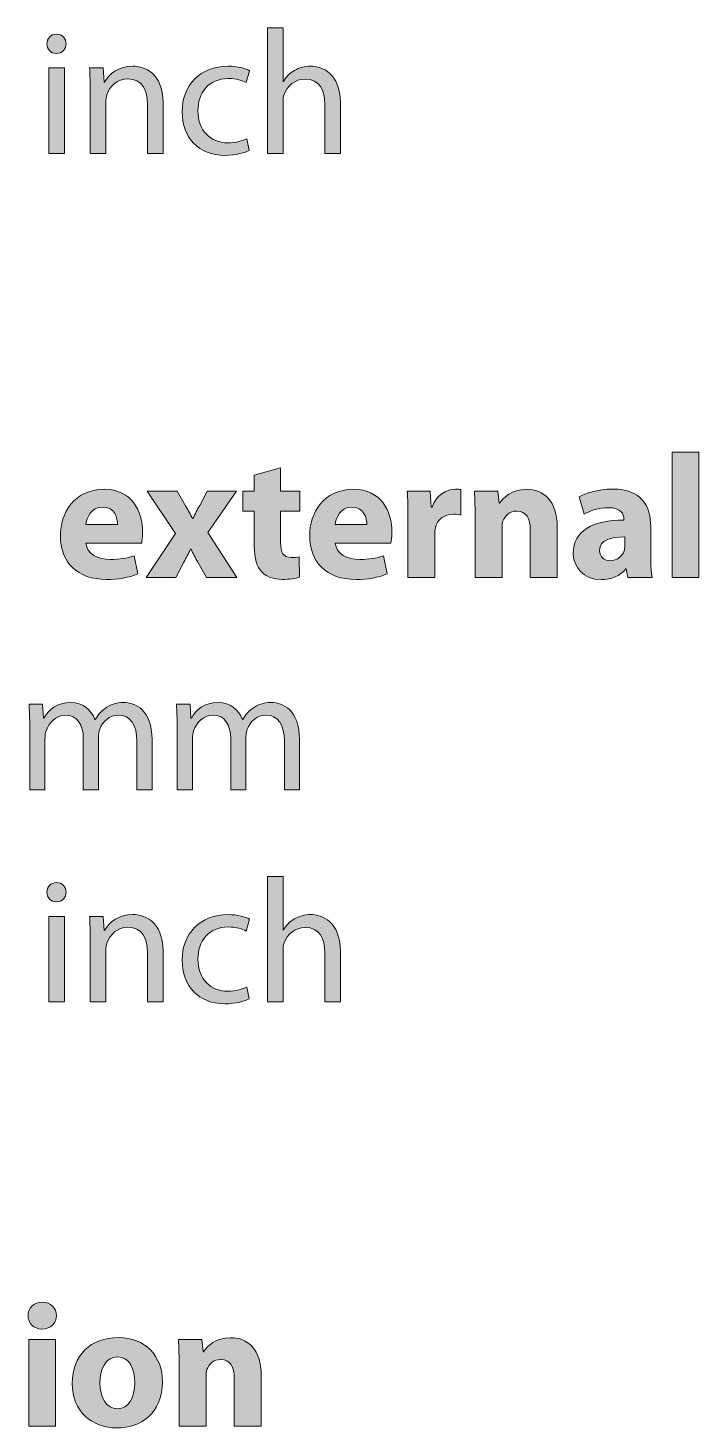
# Model space of a CAD drawing. Header units: inches. Extents: x 110 to 587, y -364 to 80.
# Drawn here: x 549.6 to 576.2, y -127.2 to -71.8 of the extents above; entities that cross this region are included whole.
import ezdxf

# ---------------------------------------------------------------- set-up
doc = ezdxf.new("R2010")
doc.units = ezdxf.units.IN
doc.header["$MEASUREMENT"] = 0
doc.layers.add('description', color=7, linetype='Continuous')

# ---------------------------------------------------------------- blocks, each defined once
blk = doc.blocks.new('block 25')
at = {"layer": 'description'}
h = blk.add_hatch(color=252, dxfattribs=at)
h.dxf.hatch_style = 2
edge = h.paths.add_edge_path()
edge.add_spline(control_points=[(551.124, -72.403), (551.124, -72.613), (550.977, -72.781), (550.732, -72.781), (550.508, -72.781), (550.361, -72.613), (550.361, -72.403), (550.361, -72.193), (550.515, -72.018), (550.746, -72.018), (550.97, -72.018), (551.124, -72.186), (551.124, -72.403)], knot_values=[0, 0, 0, 0, 1, 1, 1, 2, 2, 2, 3, 3, 3, 4, 4, 4, 4], degree=3, periodic=1)
h.paths.add_polyline_path([(550.438, -76.742), (550.438, -73.355), (551.054, -73.355), (551.054, -76.742)])
h = blk.add_hatch(color=252, dxfattribs=at)
h.dxf.hatch_style = 2
edge = h.paths.add_edge_path()
edge.add_spline(control_points=[(559.097, -71.773), (559.097, -71.773), (559.713, -71.773), (559.713, -71.773), (559.713, -71.773), (559.713, -73.894), (559.713, -73.894), (559.713, -73.894), (559.727, -73.894), (559.727, -73.894), (559.825, -73.719), (559.979, -73.558), (560.168, -73.453), (560.35, -73.348), (560.567, -73.285), (560.798, -73.285), (561.253, -73.285), (561.98, -73.565), (561.98, -74.727), (561.98, -74.727), (561.98, -76.742), (561.98, -76.742), (561.98, -76.742), (561.365, -76.742), (561.365, -76.742), (561.365, -76.742), (561.365, -74.797), (561.365, -74.797), (561.365, -74.251), (561.162, -73.796), (560.581, -73.796), (560.182, -73.796), (559.874, -74.076), (559.755, -74.405), (559.72, -74.496), (559.713, -74.587), (559.713, -74.699), (559.713, -74.699), (559.713, -76.742), (559.713, -76.742), (559.713, -76.742), (559.097, -76.742), (559.097, -76.742), (559.097, -76.742), (559.097, -71.773), (559.097, -71.773)], knot_values=[0, 0, 0, 0, 1, 1, 1, 2, 2, 2, 3, 3, 3, 4, 4, 4, 5, 5, 5, 6, 6, 6, 7, 7, 7, 8, 8, 8, 9, 9, 9, 10, 10, 10, 11, 11, 11, 12, 12, 12, 13, 13, 13, 14, 14, 14, 15, 15, 15, 15], degree=3, periodic=1)
h = blk.add_hatch(color=252, dxfattribs=at)
h.dxf.hatch_style = 2
edge = h.paths.add_edge_path()
edge.add_spline(control_points=[(552.076, -74.272), (552.076, -73.915), (552.069, -73.635), (552.048, -73.355), (552.048, -73.355), (552.594, -73.355), (552.594, -73.355), (552.594, -73.355), (552.629, -73.915), (552.629, -73.915), (552.629, -73.915), (552.643, -73.915), (552.643, -73.915), (552.811, -73.6), (553.203, -73.285), (553.763, -73.285), (554.231, -73.285), (554.959, -73.565), (554.959, -74.727), (554.959, -74.727), (554.959, -76.742), (554.959, -76.742), (554.959, -76.742), (554.344, -76.742), (554.344, -76.742), (554.344, -76.742), (554.344, -74.79), (554.344, -74.79), (554.344, -74.244), (554.141, -73.789), (553.56, -73.789), (553.161, -73.789), (552.846, -74.076), (552.734, -74.419), (552.706, -74.496), (552.692, -74.601), (552.692, -74.706), (552.692, -74.706), (552.692, -76.742), (552.692, -76.742), (552.692, -76.742), (552.076, -76.742), (552.076, -76.742), (552.076, -76.742), (552.076, -74.272), (552.076, -74.272)], knot_values=[0, 0, 0, 0, 1, 1, 1, 2, 2, 2, 3, 3, 3, 4, 4, 4, 5, 5, 5, 6, 6, 6, 7, 7, 7, 8, 8, 8, 9, 9, 9, 10, 10, 10, 11, 11, 11, 12, 12, 12, 13, 13, 13, 14, 14, 14, 15, 15, 15, 15], degree=3, periodic=1)
h = blk.add_hatch(color=252, dxfattribs=at)
h.dxf.hatch_style = 2
edge = h.paths.add_edge_path()
edge.add_spline(control_points=[(558.375, -76.623), (558.215, -76.7), (557.858, -76.819), (557.403, -76.819), (556.381, -76.819), (555.716, -76.126), (555.716, -75.09), (555.716, -74.048), (556.43, -73.285), (557.536, -73.285), (557.9, -73.285), (558.222, -73.376), (558.389, -73.467), (558.389, -73.467), (558.249, -73.936), (558.249, -73.936), (558.102, -73.859), (557.872, -73.775), (557.536, -73.775), (556.759, -73.775), (556.339, -74.356), (556.339, -75.055), (556.339, -75.839), (556.843, -76.322), (557.515, -76.322), (557.865, -76.322), (558.096, -76.238), (558.271, -76.161), (558.271, -76.161), (558.375, -76.623), (558.375, -76.623)], knot_values=[0, 0, 0, 0, 1, 1, 1, 2, 2, 2, 3, 3, 3, 4, 4, 4, 5, 5, 5, 6, 6, 6, 7, 7, 7, 8, 8, 8, 9, 9, 9, 10, 10, 10, 10], degree=3, periodic=1)
h = blk.add_hatch(color=252, dxfattribs=at)
h.dxf.hatch_style = 2
h.paths.add_polyline_path([(575.115, -88.573), (576.178, -88.573), (576.178, -93.542), (575.115, -93.542)])
h = blk.add_hatch(color=252, dxfattribs=at)
h.dxf.hatch_style = 2
edge = h.paths.add_edge_path()
edge.add_spline(control_points=[(559.616, -89.196), (559.616, -89.196), (559.616, -90.12), (559.616, -90.12), (559.616, -90.12), (560.379, -90.12), (560.379, -90.12), (560.379, -90.12), (560.379, -90.904), (560.379, -90.904), (560.379, -90.904), (559.616, -90.904), (559.616, -90.904), (559.616, -90.904), (559.616, -92.142), (559.616, -92.142), (559.616, -92.555), (559.722, -92.744), (560.036, -92.744), (560.183, -92.744), (560.253, -92.737), (560.351, -92.716), (560.351, -92.716), (560.358, -93.521), (560.358, -93.521), (560.225, -93.57), (559.966, -93.612), (559.672, -93.612), (559.33, -93.612), (559.043, -93.493), (558.868, -93.318), (558.672, -93.115), (558.574, -92.786), (558.574, -92.303), (558.574, -92.303), (558.574, -90.904), (558.574, -90.904), (558.574, -90.904), (558.119, -90.904), (558.119, -90.904), (558.119, -90.904), (558.119, -90.12), (558.119, -90.12), (558.119, -90.12), (558.574, -90.12), (558.574, -90.12), (558.574, -90.12), (558.574, -89.483), (558.574, -89.483), (558.574, -89.483), (559.616, -89.196), (559.616, -89.196)], knot_values=[0, 0, 0, 0, 1, 1, 1, 2, 2, 2, 3, 3, 3, 4, 4, 4, 5, 5, 5, 6, 6, 6, 7, 7, 7, 8, 8, 8, 9, 9, 9, 10, 10, 10, 11, 11, 11, 12, 12, 12, 13, 13, 13, 14, 14, 14, 15, 15, 15, 16, 16, 16, 17, 17, 17, 17], degree=3, periodic=1)
h = blk.add_hatch(color=252, dxfattribs=at)
h.dxf.hatch_style = 2
edge = h.paths.add_edge_path()
edge.add_spline(control_points=[(551.909, -92.17), (551.937, -92.611), (552.378, -92.821), (552.875, -92.821), (553.239, -92.821), (553.533, -92.772), (553.82, -92.674), (553.82, -92.674), (553.96, -93.395), (553.96, -93.395), (553.61, -93.542), (553.183, -93.612), (552.721, -93.612), (551.559, -93.612), (550.895, -92.94), (550.895, -91.87), (550.895, -91.002), (551.433, -90.043), (552.623, -90.043), (553.729, -90.043), (554.149, -90.904), (554.149, -91.751), (554.149, -91.932), (554.127, -92.093), (554.114, -92.17), (554.114, -92.17), (551.909, -92.17), (551.909, -92.17)], knot_values=[0, 0, 0, 0, 1, 1, 1, 2, 2, 2, 3, 3, 3, 4, 4, 4, 5, 5, 5, 6, 6, 6, 7, 7, 7, 8, 8, 8, 9, 9, 9, 9], degree=3, periodic=1)
edge = h.paths.add_edge_path()
edge.add_spline(control_points=[(553.162, -91.443), (553.162, -91.184), (553.05, -90.75), (552.56, -90.75), (552.112, -90.75), (551.93, -91.163), (551.903, -91.443), (551.903, -91.443), (553.162, -91.443), (553.162, -91.443)], knot_values=[0, 0, 0, 0, 1, 1, 1, 2, 2, 2, 3, 3, 3, 3], degree=3, periodic=1)
h = blk.add_hatch(color=252, dxfattribs=at)
h.dxf.hatch_style = 2
edge = h.paths.add_edge_path()
edge.add_spline(control_points=[(555.514, -90.12), (555.514, -90.12), (555.851, -90.694), (555.851, -90.694), (555.949, -90.869), (556.039, -91.037), (556.13, -91.205), (556.13, -91.205), (556.144, -91.205), (556.144, -91.205), (556.235, -91.016), (556.319, -90.848), (556.41, -90.68), (556.41, -90.68), (556.711, -90.12), (556.711, -90.12), (556.711, -90.12), (557.866, -90.12), (557.866, -90.12), (557.866, -90.12), (556.739, -91.751), (556.739, -91.751), (556.739, -91.751), (557.88, -93.542), (557.88, -93.542), (557.88, -93.542), (556.676, -93.542), (556.676, -93.542), (556.676, -93.542), (556.333, -92.926), (556.333, -92.926), (556.235, -92.758), (556.151, -92.583), (556.067, -92.408), (556.067, -92.408), (556.046, -92.408), (556.046, -92.408), (555.962, -92.59), (555.871, -92.758), (555.787, -92.926), (555.787, -92.926), (555.466, -93.542), (555.466, -93.542), (555.466, -93.542), (554.297, -93.542), (554.297, -93.542), (554.297, -93.542), (555.459, -91.799), (555.459, -91.799), (555.459, -91.799), (554.325, -90.12), (554.325, -90.12), (554.325, -90.12), (555.514, -90.12), (555.514, -90.12)], knot_values=[0, 0, 0, 0, 1, 1, 1, 2, 2, 2, 3, 3, 3, 4, 4, 4, 5, 5, 5, 6, 6, 6, 7, 7, 7, 8, 8, 8, 9, 9, 9, 10, 10, 10, 11, 11, 11, 12, 12, 12, 13, 13, 13, 14, 14, 14, 15, 15, 15, 16, 16, 16, 17, 17, 17, 18, 18, 18, 18], degree=3, periodic=1)
h = blk.add_hatch(color=252, dxfattribs=at)
h.dxf.hatch_style = 2
edge = h.paths.add_edge_path()
edge.add_spline(control_points=[(561.78, -92.17), (561.808, -92.611), (562.248, -92.821), (562.745, -92.821), (563.109, -92.821), (563.403, -92.772), (563.69, -92.674), (563.69, -92.674), (563.83, -93.395), (563.83, -93.395), (563.48, -93.542), (563.053, -93.612), (562.591, -93.612), (561.43, -93.612), (560.765, -92.94), (560.765, -91.87), (560.765, -91.002), (561.304, -90.043), (562.494, -90.043), (563.599, -90.043), (564.019, -90.904), (564.019, -91.751), (564.019, -91.932), (563.998, -92.093), (563.984, -92.17), (563.984, -92.17), (561.78, -92.17), (561.78, -92.17)], knot_values=[0, 0, 0, 0, 1, 1, 1, 2, 2, 2, 3, 3, 3, 4, 4, 4, 5, 5, 5, 6, 6, 6, 7, 7, 7, 8, 8, 8, 9, 9, 9, 9], degree=3, periodic=1)
edge = h.paths.add_edge_path()
edge.add_spline(control_points=[(563.032, -91.443), (563.032, -91.184), (562.92, -90.75), (562.43, -90.75), (561.982, -90.75), (561.8, -91.163), (561.773, -91.443), (561.773, -91.443), (563.032, -91.443), (563.032, -91.443)], knot_values=[0, 0, 0, 0, 1, 1, 1, 2, 2, 2, 3, 3, 3, 3], degree=3, periodic=1)
h = blk.add_hatch(color=252, dxfattribs=at)
h.dxf.hatch_style = 2
edge = h.paths.add_edge_path()
edge.add_spline(control_points=[(564.657, -91.247), (564.657, -90.743), (564.65, -90.414), (564.629, -90.12), (564.629, -90.12), (565.539, -90.12), (565.539, -90.12), (565.539, -90.12), (565.581, -90.75), (565.581, -90.75), (565.581, -90.75), (565.609, -90.75), (565.609, -90.75), (565.784, -90.246), (566.196, -90.036), (566.533, -90.036), (566.63, -90.036), (566.679, -90.043), (566.756, -90.057), (566.756, -90.057), (566.756, -91.058), (566.756, -91.058), (566.672, -91.044), (566.588, -91.03), (566.469, -91.03), (566.077, -91.03), (565.811, -91.24), (565.742, -91.569), (565.728, -91.639), (565.721, -91.723), (565.721, -91.807), (565.721, -91.807), (565.721, -93.542), (565.721, -93.542), (565.721, -93.542), (564.657, -93.542), (564.657, -93.542), (564.657, -93.542), (564.657, -91.247), (564.657, -91.247)], knot_values=[0, 0, 0, 0, 1, 1, 1, 2, 2, 2, 3, 3, 3, 4, 4, 4, 5, 5, 5, 6, 6, 6, 7, 7, 7, 8, 8, 8, 9, 9, 9, 10, 10, 10, 11, 11, 11, 12, 12, 12, 13, 13, 13, 13], degree=3, periodic=1)
h = blk.add_hatch(color=252, dxfattribs=at)
h.dxf.hatch_style = 2
edge = h.paths.add_edge_path()
edge.add_spline(control_points=[(567.317, -91.212), (567.317, -90.785), (567.303, -90.428), (567.289, -90.12), (567.289, -90.12), (568.212, -90.12), (568.212, -90.12), (568.212, -90.12), (568.262, -90.596), (568.262, -90.596), (568.262, -90.596), (568.283, -90.596), (568.283, -90.596), (568.423, -90.372), (568.765, -90.043), (569.339, -90.043), (570.039, -90.043), (570.564, -90.512), (570.564, -91.52), (570.564, -91.52), (570.564, -93.542), (570.564, -93.542), (570.564, -93.542), (569.5, -93.542), (569.5, -93.542), (569.5, -93.542), (569.5, -91.646), (569.5, -91.646), (569.5, -91.205), (569.346, -90.904), (568.961, -90.904), (568.667, -90.904), (568.492, -91.107), (568.416, -91.303), (568.387, -91.373), (568.38, -91.471), (568.38, -91.569), (568.38, -91.569), (568.38, -93.542), (568.38, -93.542), (568.38, -93.542), (567.317, -93.542), (567.317, -93.542), (567.317, -93.542), (567.317, -91.212), (567.317, -91.212)], knot_values=[0, 0, 0, 0, 1, 1, 1, 2, 2, 2, 3, 3, 3, 4, 4, 4, 5, 5, 5, 6, 6, 6, 7, 7, 7, 8, 8, 8, 9, 9, 9, 10, 10, 10, 11, 11, 11, 12, 12, 12, 13, 13, 13, 14, 14, 14, 15, 15, 15, 15], degree=3, periodic=1)
h = blk.add_hatch(color=252, dxfattribs=at)
h.dxf.hatch_style = 2
edge = h.paths.add_edge_path()
edge.add_spline(control_points=[(574.267, -92.716), (574.267, -93.038), (574.281, -93.353), (574.323, -93.542), (574.323, -93.542), (573.364, -93.542), (573.364, -93.542), (573.364, -93.542), (573.301, -93.199), (573.301, -93.199), (573.301, -93.199), (573.28, -93.199), (573.28, -93.199), (573.056, -93.472), (572.706, -93.619), (572.3, -93.619), (571.608, -93.619), (571.195, -93.115), (571.195, -92.569), (571.195, -91.681), (571.992, -91.261), (573.203, -91.261), (573.203, -91.261), (573.203, -91.219), (573.203, -91.219), (573.203, -91.03), (573.105, -90.771), (572.58, -90.771), (572.231, -90.771), (571.86, -90.89), (571.636, -91.03), (571.636, -91.03), (571.44, -90.344), (571.44, -90.344), (571.677, -90.211), (572.147, -90.036), (572.77, -90.036), (573.91, -90.036), (574.267, -90.708), (574.267, -91.52), (574.267, -91.52), (574.267, -92.716), (574.267, -92.716)], knot_values=[0, 0, 0, 0, 1, 1, 1, 2, 2, 2, 3, 3, 3, 4, 4, 4, 5, 5, 5, 6, 6, 6, 7, 7, 7, 8, 8, 8, 9, 9, 9, 10, 10, 10, 11, 11, 11, 12, 12, 12, 13, 13, 13, 14, 14, 14, 14], degree=3, periodic=1)
edge = h.paths.add_edge_path()
edge.add_spline(control_points=[(573.238, -91.926), (572.679, -91.926), (572.245, -92.059), (572.245, -92.464), (572.245, -92.737), (572.426, -92.87), (572.664, -92.87), (572.923, -92.87), (573.147, -92.695), (573.217, -92.478), (573.231, -92.422), (573.238, -92.359), (573.238, -92.296), (573.238, -92.296), (573.238, -91.926), (573.238, -91.926)], knot_values=[0, 0, 0, 0, 1, 1, 1, 2, 2, 2, 3, 3, 3, 4, 4, 4, 5, 5, 5, 5], degree=3, periodic=1)
h = blk.add_hatch(color=252, dxfattribs=at)
h.dxf.hatch_style = 2
edge = h.paths.add_edge_path()
edge.add_spline(control_points=[(549.683, -99.472), (549.683, -99.115), (549.669, -98.835), (549.655, -98.555), (549.655, -98.555), (550.193, -98.555), (550.193, -98.555), (550.193, -98.555), (550.221, -99.108), (550.221, -99.108), (550.221, -99.108), (550.243, -99.108), (550.243, -99.108), (550.432, -98.786), (550.746, -98.485), (551.313, -98.485), (551.768, -98.485), (552.118, -98.765), (552.265, -99.164), (552.265, -99.164), (552.279, -99.164), (552.279, -99.164), (552.384, -98.968), (552.524, -98.828), (552.664, -98.723), (552.867, -98.569), (553.084, -98.485), (553.405, -98.485), (553.86, -98.485), (554.525, -98.779), (554.525, -99.955), (554.525, -99.955), (554.525, -101.942), (554.525, -101.942), (554.525, -101.942), (553.923, -101.942), (553.923, -101.942), (553.923, -101.942), (553.923, -100.032), (553.923, -100.032), (553.923, -99.374), (553.679, -98.989), (553.189, -98.989), (552.832, -98.989), (552.566, -99.248), (552.454, -99.542), (552.426, -99.633), (552.405, -99.738), (552.405, -99.85), (552.405, -99.85), (552.405, -101.942), (552.405, -101.942), (552.405, -101.942), (551.803, -101.942), (551.803, -101.942), (551.803, -101.942), (551.803, -99.913), (551.803, -99.913), (551.803, -99.374), (551.565, -98.989), (551.096, -98.989), (550.718, -98.989), (550.432, -99.297), (550.334, -99.605), (550.299, -99.689), (550.284, -99.801), (550.284, -99.906), (550.284, -99.906), (550.284, -101.942), (550.284, -101.942), (550.284, -101.942), (549.683, -101.942), (549.683, -101.942), (549.683, -101.942), (549.683, -99.472), (549.683, -99.472)], knot_values=[0, 0, 0, 0, 1, 1, 1, 2, 2, 2, 3, 3, 3, 4, 4, 4, 5, 5, 5, 6, 6, 6, 7, 7, 7, 8, 8, 8, 9, 9, 9, 10, 10, 10, 11, 11, 11, 12, 12, 12, 13, 13, 13, 14, 14, 14, 15, 15, 15, 16, 16, 16, 17, 17, 17, 18, 18, 18, 19, 19, 19, 20, 20, 20, 21, 21, 21, 22, 22, 22, 23, 23, 23, 24, 24, 24, 25, 25, 25, 25], degree=3, periodic=1)
h = blk.add_hatch(color=252, dxfattribs=at)
h.dxf.hatch_style = 2
edge = h.paths.add_edge_path()
edge.add_spline(control_points=[(555.521, -99.472), (555.521, -99.115), (555.507, -98.835), (555.493, -98.555), (555.493, -98.555), (556.032, -98.555), (556.032, -98.555), (556.032, -98.555), (556.059, -99.108), (556.059, -99.108), (556.059, -99.108), (556.081, -99.108), (556.081, -99.108), (556.27, -98.786), (556.584, -98.485), (557.151, -98.485), (557.606, -98.485), (557.956, -98.765), (558.103, -99.164), (558.103, -99.164), (558.117, -99.164), (558.117, -99.164), (558.222, -98.968), (558.362, -98.828), (558.502, -98.723), (558.705, -98.569), (558.922, -98.485), (559.243, -98.485), (559.699, -98.485), (560.363, -98.779), (560.363, -99.955), (560.363, -99.955), (560.363, -101.942), (560.363, -101.942), (560.363, -101.942), (559.762, -101.942), (559.762, -101.942), (559.762, -101.942), (559.762, -100.032), (559.762, -100.032), (559.762, -99.374), (559.517, -98.989), (559.027, -98.989), (558.67, -98.989), (558.404, -99.248), (558.292, -99.542), (558.264, -99.633), (558.243, -99.738), (558.243, -99.85), (558.243, -99.85), (558.243, -101.942), (558.243, -101.942), (558.243, -101.942), (557.641, -101.942), (557.641, -101.942), (557.641, -101.942), (557.641, -99.913), (557.641, -99.913), (557.641, -99.374), (557.403, -98.989), (556.935, -98.989), (556.556, -98.989), (556.27, -99.297), (556.172, -99.605), (556.137, -99.689), (556.122, -99.801), (556.122, -99.906), (556.122, -99.906), (556.122, -101.942), (556.122, -101.942), (556.122, -101.942), (555.521, -101.942), (555.521, -101.942), (555.521, -101.942), (555.521, -99.472), (555.521, -99.472)], knot_values=[0, 0, 0, 0, 1, 1, 1, 2, 2, 2, 3, 3, 3, 4, 4, 4, 5, 5, 5, 6, 6, 6, 7, 7, 7, 8, 8, 8, 9, 9, 9, 10, 10, 10, 11, 11, 11, 12, 12, 12, 13, 13, 13, 14, 14, 14, 15, 15, 15, 16, 16, 16, 17, 17, 17, 18, 18, 18, 19, 19, 19, 20, 20, 20, 21, 21, 21, 22, 22, 22, 23, 23, 23, 24, 24, 24, 25, 25, 25, 25], degree=3, periodic=1)
h = blk.add_hatch(color=252, dxfattribs=at)
h.dxf.hatch_style = 2
edge = h.paths.add_edge_path()
edge.add_spline(control_points=[(551.124, -106.003), (551.124, -106.213), (550.977, -106.381), (550.732, -106.381), (550.508, -106.381), (550.361, -106.213), (550.361, -106.003), (550.361, -105.793), (550.515, -105.618), (550.746, -105.618), (550.97, -105.618), (551.124, -105.786), (551.124, -106.003)], knot_values=[0, 0, 0, 0, 1, 1, 1, 2, 2, 2, 3, 3, 3, 4, 4, 4, 4], degree=3, periodic=1)
h.paths.add_polyline_path([(550.438, -110.342), (550.438, -106.955), (551.054, -106.955), (551.054, -110.342)])
h = blk.add_hatch(color=252, dxfattribs=at)
h.dxf.hatch_style = 2
edge = h.paths.add_edge_path()
edge.add_spline(control_points=[(559.097, -105.373), (559.097, -105.373), (559.713, -105.373), (559.713, -105.373), (559.713, -105.373), (559.713, -107.494), (559.713, -107.494), (559.713, -107.494), (559.727, -107.494), (559.727, -107.494), (559.825, -107.319), (559.979, -107.158), (560.168, -107.053), (560.35, -106.948), (560.567, -106.885), (560.798, -106.885), (561.253, -106.885), (561.98, -107.165), (561.98, -108.327), (561.98, -108.327), (561.98, -110.342), (561.98, -110.342), (561.98, -110.342), (561.365, -110.342), (561.365, -110.342), (561.365, -110.342), (561.365, -108.397), (561.365, -108.397), (561.365, -107.851), (561.162, -107.396), (560.581, -107.396), (560.182, -107.396), (559.874, -107.676), (559.755, -108.005), (559.72, -108.096), (559.713, -108.187), (559.713, -108.299), (559.713, -108.299), (559.713, -110.342), (559.713, -110.342), (559.713, -110.342), (559.097, -110.342), (559.097, -110.342), (559.097, -110.342), (559.097, -105.373), (559.097, -105.373)], knot_values=[0, 0, 0, 0, 1, 1, 1, 2, 2, 2, 3, 3, 3, 4, 4, 4, 5, 5, 5, 6, 6, 6, 7, 7, 7, 8, 8, 8, 9, 9, 9, 10, 10, 10, 11, 11, 11, 12, 12, 12, 13, 13, 13, 14, 14, 14, 15, 15, 15, 15], degree=3, periodic=1)
h = blk.add_hatch(color=252, dxfattribs=at)
h.dxf.hatch_style = 2
edge = h.paths.add_edge_path()
edge.add_spline(control_points=[(552.076, -107.872), (552.076, -107.515), (552.069, -107.235), (552.048, -106.955), (552.048, -106.955), (552.594, -106.955), (552.594, -106.955), (552.594, -106.955), (552.629, -107.515), (552.629, -107.515), (552.629, -107.515), (552.643, -107.515), (552.643, -107.515), (552.811, -107.2), (553.203, -106.885), (553.763, -106.885), (554.231, -106.885), (554.959, -107.165), (554.959, -108.327), (554.959, -108.327), (554.959, -110.342), (554.959, -110.342), (554.959, -110.342), (554.344, -110.342), (554.344, -110.342), (554.344, -110.342), (554.344, -108.39), (554.344, -108.39), (554.344, -107.844), (554.141, -107.389), (553.56, -107.389), (553.161, -107.389), (552.846, -107.676), (552.734, -108.019), (552.706, -108.096), (552.692, -108.201), (552.692, -108.306), (552.692, -108.306), (552.692, -110.342), (552.692, -110.342), (552.692, -110.342), (552.076, -110.342), (552.076, -110.342), (552.076, -110.342), (552.076, -107.872), (552.076, -107.872)], knot_values=[0, 0, 0, 0, 1, 1, 1, 2, 2, 2, 3, 3, 3, 4, 4, 4, 5, 5, 5, 6, 6, 6, 7, 7, 7, 8, 8, 8, 9, 9, 9, 10, 10, 10, 11, 11, 11, 12, 12, 12, 13, 13, 13, 14, 14, 14, 15, 15, 15, 15], degree=3, periodic=1)
h = blk.add_hatch(color=252, dxfattribs=at)
h.dxf.hatch_style = 2
edge = h.paths.add_edge_path()
edge.add_spline(control_points=[(558.375, -110.223), (558.215, -110.3), (557.858, -110.419), (557.403, -110.419), (556.381, -110.419), (555.716, -109.726), (555.716, -108.69), (555.716, -107.648), (556.43, -106.885), (557.536, -106.885), (557.9, -106.885), (558.222, -106.976), (558.389, -107.067), (558.389, -107.067), (558.249, -107.536), (558.249, -107.536), (558.102, -107.459), (557.872, -107.375), (557.536, -107.375), (556.759, -107.375), (556.339, -107.956), (556.339, -108.655), (556.339, -109.439), (556.843, -109.922), (557.515, -109.922), (557.865, -109.922), (558.096, -109.838), (558.271, -109.761), (558.271, -109.761), (558.375, -110.223), (558.375, -110.223)], knot_values=[0, 0, 0, 0, 1, 1, 1, 2, 2, 2, 3, 3, 3, 4, 4, 4, 5, 5, 5, 6, 6, 6, 7, 7, 7, 8, 8, 8, 9, 9, 9, 10, 10, 10, 10], degree=3, periodic=1)
h = blk.add_hatch(color=252, dxfattribs=at)
h.dxf.hatch_style = 2
edge = h.paths.add_edge_path()
edge.add_spline(control_points=[(550.74, -122.768), (550.74, -123.062), (550.523, -123.3), (550.166, -123.3), (549.831, -123.3), (549.614, -123.062), (549.614, -122.768), (549.614, -122.467), (549.838, -122.237), (550.18, -122.237), (550.523, -122.237), (550.733, -122.467), (550.74, -122.768)], knot_values=[0, 0, 0, 0, 1, 1, 1, 2, 2, 2, 3, 3, 3, 4, 4, 4, 4], degree=3, periodic=1)
h.paths.add_polyline_path([(549.642, -127.142), (549.642, -123.72), (550.705, -123.72), (550.705, -127.142)])
h = blk.add_hatch(color=252, dxfattribs=at)
h.dxf.hatch_style = 2
edge = h.paths.add_edge_path()
edge.add_spline(control_points=[(554.939, -125.393), (554.939, -126.645), (554.051, -127.219), (553.134, -127.219), (552.133, -127.219), (551.364, -126.561), (551.364, -125.455), (551.364, -124.343), (552.091, -123.636), (553.197, -123.636), (554.24, -123.636), (554.939, -124.357), (554.939, -125.393)], knot_values=[0, 0, 0, 0, 1, 1, 1, 2, 2, 2, 3, 3, 3, 4, 4, 4, 4], degree=3, periodic=1)
edge = h.paths.add_edge_path()
edge.add_spline(control_points=[(552.462, -125.428), (552.462, -126.015), (552.707, -126.456), (553.162, -126.456), (553.582, -126.456), (553.841, -126.043), (553.841, -125.421), (553.841, -124.917), (553.645, -124.399), (553.162, -124.399), (552.658, -124.399), (552.462, -124.924), (552.462, -125.428)], knot_values=[0, 0, 0, 0, 1, 1, 1, 2, 2, 2, 3, 3, 3, 4, 4, 4, 4], degree=3, periodic=1)
h = blk.add_hatch(color=252, dxfattribs=at)
h.dxf.hatch_style = 2
edge = h.paths.add_edge_path()
edge.add_spline(control_points=[(555.598, -124.812), (555.598, -124.385), (555.585, -124.028), (555.571, -123.72), (555.571, -123.72), (556.494, -123.72), (556.494, -123.72), (556.494, -123.72), (556.543, -124.196), (556.543, -124.196), (556.543, -124.196), (556.564, -124.196), (556.564, -124.196), (556.704, -123.972), (557.047, -123.643), (557.621, -123.643), (558.321, -123.643), (558.845, -124.112), (558.845, -125.12), (558.845, -125.12), (558.845, -127.142), (558.845, -127.142), (558.845, -127.142), (557.782, -127.142), (557.782, -127.142), (557.782, -127.142), (557.782, -125.246), (557.782, -125.246), (557.782, -124.805), (557.628, -124.504), (557.243, -124.504), (556.949, -124.504), (556.774, -124.707), (556.697, -124.903), (556.669, -124.973), (556.662, -125.071), (556.662, -125.169), (556.662, -125.169), (556.662, -127.142), (556.662, -127.142), (556.662, -127.142), (555.598, -127.142), (555.598, -127.142), (555.598, -127.142), (555.598, -124.812), (555.598, -124.812)], knot_values=[0, 0, 0, 0, 1, 1, 1, 2, 2, 2, 3, 3, 3, 4, 4, 4, 5, 5, 5, 6, 6, 6, 7, 7, 7, 8, 8, 8, 9, 9, 9, 10, 10, 10, 11, 11, 11, 12, 12, 12, 13, 13, 13, 14, 14, 14, 15, 15, 15, 15], degree=3, periodic=1)
at = {"layer": 'description', "lineweight": 0}
for points in [[(550.438, -76.742), (550.438, -73.355), (551.054, -73.355), (551.054, -76.742), (550.438, -76.742)], [(575.115, -88.573), (576.178, -88.573), (576.178, -93.542), (575.115, -93.542), (575.115, -88.573)], [(550.438, -110.342), (550.438, -106.955), (551.054, -106.955), (551.054, -110.342), (550.438, -110.342)], [(549.642, -127.142), (549.642, -123.72), (550.705, -123.72), (550.705, -127.142), (549.642, -127.142)]]:
    blk.add_lwpolyline(points, dxfattribs=at)
for points, knots in [([(551.124, -72.403), (551.124, -72.613), (550.977, -72.781), (550.732, -72.781), (550.508, -72.781), (550.361, -72.613), (550.361, -72.403), (550.361, -72.193), (550.515, -72.018), (550.746, -72.018), (550.97, -72.018), (551.124, -72.186), (551.124, -72.403)], [0, 0, 0, 0, 1, 1, 1, 2, 2, 2, 3, 3, 3, 4, 4, 4, 4]), ([(559.097, -71.773), (559.097, -71.773), (559.713, -71.773), (559.713, -71.773), (559.713, -71.773), (559.713, -73.894), (559.713, -73.894), (559.713, -73.894), (559.727, -73.894), (559.727, -73.894), (559.825, -73.719), (559.979, -73.558), (560.168, -73.453), (560.35, -73.348), (560.567, -73.285), (560.798, -73.285), (561.253, -73.285), (561.98, -73.565), (561.98, -74.727), (561.98, -74.727), (561.98, -76.742), (561.98, -76.742), (561.98, -76.742), (561.365, -76.742), (561.365, -76.742), (561.365, -76.742), (561.365, -74.797), (561.365, -74.797), (561.365, -74.251), (561.162, -73.796), (560.581, -73.796), (560.182, -73.796), (559.874, -74.076), (559.755, -74.405), (559.72, -74.496), (559.713, -74.587), (559.713, -74.699), (559.713, -74.699), (559.713, -76.742), (559.713, -76.742), (559.713, -76.742), (559.097, -76.742), (559.097, -76.742), (559.097, -76.742), (559.097, -71.773), (559.097, -71.773)], [0, 0, 0, 0, 1, 1, 1, 2, 2, 2, 3, 3, 3, 4, 4, 4, 5, 5, 5, 6, 6, 6, 7, 7, 7, 8, 8, 8, 9, 9, 9, 10, 10, 10, 11, 11, 11, 12, 12, 12, 13, 13, 13, 14, 14, 14, 15, 15, 15, 15]), ([(552.076, -74.272), (552.076, -73.915), (552.069, -73.635), (552.048, -73.355), (552.048, -73.355), (552.594, -73.355), (552.594, -73.355), (552.594, -73.355), (552.629, -73.915), (552.629, -73.915), (552.629, -73.915), (552.643, -73.915), (552.643, -73.915), (552.811, -73.6), (553.203, -73.285), (553.763, -73.285), (554.231, -73.285), (554.959, -73.565), (554.959, -74.727), (554.959, -74.727), (554.959, -76.742), (554.959, -76.742), (554.959, -76.742), (554.344, -76.742), (554.344, -76.742), (554.344, -76.742), (554.344, -74.79), (554.344, -74.79), (554.344, -74.244), (554.141, -73.789), (553.56, -73.789), (553.161, -73.789), (552.846, -74.076), (552.734, -74.419), (552.706, -74.496), (552.692, -74.601), (552.692, -74.706), (552.692, -74.706), (552.692, -76.742), (552.692, -76.742), (552.692, -76.742), (552.076, -76.742), (552.076, -76.742), (552.076, -76.742), (552.076, -74.272), (552.076, -74.272)], [0, 0, 0, 0, 1, 1, 1, 2, 2, 2, 3, 3, 3, 4, 4, 4, 5, 5, 5, 6, 6, 6, 7, 7, 7, 8, 8, 8, 9, 9, 9, 10, 10, 10, 11, 11, 11, 12, 12, 12, 13, 13, 13, 14, 14, 14, 15, 15, 15, 15]), ([(558.375, -76.623), (558.215, -76.7), (557.858, -76.819), (557.403, -76.819), (556.381, -76.819), (555.716, -76.126), (555.716, -75.09), (555.716, -74.048), (556.43, -73.285), (557.536, -73.285), (557.9, -73.285), (558.222, -73.376), (558.389, -73.467), (558.389, -73.467), (558.249, -73.936), (558.249, -73.936), (558.102, -73.859), (557.872, -73.775), (557.536, -73.775), (556.759, -73.775), (556.339, -74.356), (556.339, -75.055), (556.339, -75.839), (556.843, -76.322), (557.515, -76.322), (557.865, -76.322), (558.096, -76.238), (558.271, -76.161), (558.271, -76.161), (558.375, -76.623), (558.375, -76.623)], [0, 0, 0, 0, 1, 1, 1, 2, 2, 2, 3, 3, 3, 4, 4, 4, 5, 5, 5, 6, 6, 6, 7, 7, 7, 8, 8, 8, 9, 9, 9, 10, 10, 10, 10]), ([(559.616, -89.196), (559.616, -89.196), (559.616, -90.12), (559.616, -90.12), (559.616, -90.12), (560.379, -90.12), (560.379, -90.12), (560.379, -90.12), (560.379, -90.904), (560.379, -90.904), (560.379, -90.904), (559.616, -90.904), (559.616, -90.904), (559.616, -90.904), (559.616, -92.142), (559.616, -92.142), (559.616, -92.555), (559.722, -92.744), (560.036, -92.744), (560.183, -92.744), (560.253, -92.737), (560.351, -92.716), (560.351, -92.716), (560.358, -93.521), (560.358, -93.521), (560.225, -93.57), (559.966, -93.612), (559.672, -93.612), (559.33, -93.612), (559.043, -93.493), (558.868, -93.318), (558.672, -93.115), (558.574, -92.786), (558.574, -92.303), (558.574, -92.303), (558.574, -90.904), (558.574, -90.904), (558.574, -90.904), (558.119, -90.904), (558.119, -90.904), (558.119, -90.904), (558.119, -90.12), (558.119, -90.12), (558.119, -90.12), (558.574, -90.12), (558.574, -90.12), (558.574, -90.12), (558.574, -89.483), (558.574, -89.483), (558.574, -89.483), (559.616, -89.196), (559.616, -89.196)], [0, 0, 0, 0, 1, 1, 1, 2, 2, 2, 3, 3, 3, 4, 4, 4, 5, 5, 5, 6, 6, 6, 7, 7, 7, 8, 8, 8, 9, 9, 9, 10, 10, 10, 11, 11, 11, 12, 12, 12, 13, 13, 13, 14, 14, 14, 15, 15, 15, 16, 16, 16, 17, 17, 17, 17]), ([(551.909, -92.17), (551.937, -92.611), (552.378, -92.821), (552.875, -92.821), (553.239, -92.821), (553.533, -92.772), (553.82, -92.674), (553.82, -92.674), (553.96, -93.395), (553.96, -93.395), (553.61, -93.542), (553.183, -93.612), (552.721, -93.612), (551.559, -93.612), (550.895, -92.94), (550.895, -91.87), (550.895, -91.002), (551.433, -90.043), (552.623, -90.043), (553.729, -90.043), (554.149, -90.904), (554.149, -91.751), (554.149, -91.932), (554.127, -92.093), (554.114, -92.17), (554.114, -92.17), (551.909, -92.17), (551.909, -92.17)], [0, 0, 0, 0, 1, 1, 1, 2, 2, 2, 3, 3, 3, 4, 4, 4, 5, 5, 5, 6, 6, 6, 7, 7, 7, 8, 8, 8, 9, 9, 9, 9]), ([(555.514, -90.12), (555.514, -90.12), (555.851, -90.694), (555.851, -90.694), (555.949, -90.869), (556.039, -91.037), (556.13, -91.205), (556.13, -91.205), (556.144, -91.205), (556.144, -91.205), (556.235, -91.016), (556.319, -90.848), (556.41, -90.68), (556.41, -90.68), (556.711, -90.12), (556.711, -90.12), (556.711, -90.12), (557.866, -90.12), (557.866, -90.12), (557.866, -90.12), (556.739, -91.751), (556.739, -91.751), (556.739, -91.751), (557.88, -93.542), (557.88, -93.542), (557.88, -93.542), (556.676, -93.542), (556.676, -93.542), (556.676, -93.542), (556.333, -92.926), (556.333, -92.926), (556.235, -92.758), (556.151, -92.583), (556.067, -92.408), (556.067, -92.408), (556.046, -92.408), (556.046, -92.408), (555.962, -92.59), (555.871, -92.758), (555.787, -92.926), (555.787, -92.926), (555.466, -93.542), (555.466, -93.542), (555.466, -93.542), (554.297, -93.542), (554.297, -93.542), (554.297, -93.542), (555.459, -91.799), (555.459, -91.799), (555.459, -91.799), (554.325, -90.12), (554.325, -90.12), (554.325, -90.12), (555.514, -90.12), (555.514, -90.12)], [0, 0, 0, 0, 1, 1, 1, 2, 2, 2, 3, 3, 3, 4, 4, 4, 5, 5, 5, 6, 6, 6, 7, 7, 7, 8, 8, 8, 9, 9, 9, 10, 10, 10, 11, 11, 11, 12, 12, 12, 13, 13, 13, 14, 14, 14, 15, 15, 15, 16, 16, 16, 17, 17, 17, 18, 18, 18, 18]), ([(561.78, -92.17), (561.808, -92.611), (562.248, -92.821), (562.745, -92.821), (563.109, -92.821), (563.403, -92.772), (563.69, -92.674), (563.69, -92.674), (563.83, -93.395), (563.83, -93.395), (563.48, -93.542), (563.053, -93.612), (562.591, -93.612), (561.43, -93.612), (560.765, -92.94), (560.765, -91.87), (560.765, -91.002), (561.304, -90.043), (562.494, -90.043), (563.599, -90.043), (564.019, -90.904), (564.019, -91.751), (564.019, -91.932), (563.998, -92.093), (563.984, -92.17), (563.984, -92.17), (561.78, -92.17), (561.78, -92.17)], [0, 0, 0, 0, 1, 1, 1, 2, 2, 2, 3, 3, 3, 4, 4, 4, 5, 5, 5, 6, 6, 6, 7, 7, 7, 8, 8, 8, 9, 9, 9, 9]), ([(564.657, -91.247), (564.657, -90.743), (564.65, -90.414), (564.629, -90.12), (564.629, -90.12), (565.539, -90.12), (565.539, -90.12), (565.539, -90.12), (565.581, -90.75), (565.581, -90.75), (565.581, -90.75), (565.609, -90.75), (565.609, -90.75), (565.784, -90.246), (566.196, -90.036), (566.533, -90.036), (566.63, -90.036), (566.679, -90.043), (566.756, -90.057), (566.756, -90.057), (566.756, -91.058), (566.756, -91.058), (566.672, -91.044), (566.588, -91.03), (566.469, -91.03), (566.077, -91.03), (565.811, -91.24), (565.742, -91.569), (565.728, -91.639), (565.721, -91.723), (565.721, -91.807), (565.721, -91.807), (565.721, -93.542), (565.721, -93.542), (565.721, -93.542), (564.657, -93.542), (564.657, -93.542), (564.657, -93.542), (564.657, -91.247), (564.657, -91.247)], [0, 0, 0, 0, 1, 1, 1, 2, 2, 2, 3, 3, 3, 4, 4, 4, 5, 5, 5, 6, 6, 6, 7, 7, 7, 8, 8, 8, 9, 9, 9, 10, 10, 10, 11, 11, 11, 12, 12, 12, 13, 13, 13, 13]), ([(567.317, -91.212), (567.317, -90.785), (567.303, -90.428), (567.289, -90.12), (567.289, -90.12), (568.212, -90.12), (568.212, -90.12), (568.212, -90.12), (568.262, -90.596), (568.262, -90.596), (568.262, -90.596), (568.283, -90.596), (568.283, -90.596), (568.423, -90.372), (568.765, -90.043), (569.339, -90.043), (570.039, -90.043), (570.564, -90.512), (570.564, -91.52), (570.564, -91.52), (570.564, -93.542), (570.564, -93.542), (570.564, -93.542), (569.5, -93.542), (569.5, -93.542), (569.5, -93.542), (569.5, -91.646), (569.5, -91.646), (569.5, -91.205), (569.346, -90.904), (568.961, -90.904), (568.667, -90.904), (568.492, -91.107), (568.416, -91.303), (568.387, -91.373), (568.38, -91.471), (568.38, -91.569), (568.38, -91.569), (568.38, -93.542), (568.38, -93.542), (568.38, -93.542), (567.317, -93.542), (567.317, -93.542), (567.317, -93.542), (567.317, -91.212), (567.317, -91.212)], [0, 0, 0, 0, 1, 1, 1, 2, 2, 2, 3, 3, 3, 4, 4, 4, 5, 5, 5, 6, 6, 6, 7, 7, 7, 8, 8, 8, 9, 9, 9, 10, 10, 10, 11, 11, 11, 12, 12, 12, 13, 13, 13, 14, 14, 14, 15, 15, 15, 15]), ([(574.267, -92.716), (574.267, -93.038), (574.281, -93.353), (574.323, -93.542), (574.323, -93.542), (573.364, -93.542), (573.364, -93.542), (573.364, -93.542), (573.301, -93.199), (573.301, -93.199), (573.301, -93.199), (573.28, -93.199), (573.28, -93.199), (573.056, -93.472), (572.706, -93.619), (572.3, -93.619), (571.608, -93.619), (571.195, -93.115), (571.195, -92.569), (571.195, -91.681), (571.992, -91.261), (573.203, -91.261), (573.203, -91.261), (573.203, -91.219), (573.203, -91.219), (573.203, -91.03), (573.105, -90.771), (572.58, -90.771), (572.231, -90.771), (571.86, -90.89), (571.636, -91.03), (571.636, -91.03), (571.44, -90.344), (571.44, -90.344), (571.677, -90.211), (572.147, -90.036), (572.77, -90.036), (573.91, -90.036), (574.267, -90.708), (574.267, -91.52), (574.267, -91.52), (574.267, -92.716), (574.267, -92.716)], [0, 0, 0, 0, 1, 1, 1, 2, 2, 2, 3, 3, 3, 4, 4, 4, 5, 5, 5, 6, 6, 6, 7, 7, 7, 8, 8, 8, 9, 9, 9, 10, 10, 10, 11, 11, 11, 12, 12, 12, 13, 13, 13, 14, 14, 14, 14]), ([(553.162, -91.443), (553.162, -91.184), (553.05, -90.75), (552.56, -90.75), (552.112, -90.75), (551.93, -91.163), (551.903, -91.443), (551.903, -91.443), (553.162, -91.443), (553.162, -91.443)], [0, 0, 0, 0, 1, 1, 1, 2, 2, 2, 3, 3, 3, 3]), ([(563.032, -91.443), (563.032, -91.184), (562.92, -90.75), (562.43, -90.75), (561.982, -90.75), (561.8, -91.163), (561.773, -91.443), (561.773, -91.443), (563.032, -91.443), (563.032, -91.443)], [0, 0, 0, 0, 1, 1, 1, 2, 2, 2, 3, 3, 3, 3]), ([(573.238, -91.926), (572.679, -91.926), (572.245, -92.059), (572.245, -92.464), (572.245, -92.737), (572.426, -92.87), (572.664, -92.87), (572.923, -92.87), (573.147, -92.695), (573.217, -92.478), (573.231, -92.422), (573.238, -92.359), (573.238, -92.296), (573.238, -92.296), (573.238, -91.926), (573.238, -91.926)], [0, 0, 0, 0, 1, 1, 1, 2, 2, 2, 3, 3, 3, 4, 4, 4, 5, 5, 5, 5]), ([(549.683, -99.472), (549.683, -99.115), (549.669, -98.835), (549.655, -98.555), (549.655, -98.555), (550.193, -98.555), (550.193, -98.555), (550.193, -98.555), (550.221, -99.108), (550.221, -99.108), (550.221, -99.108), (550.243, -99.108), (550.243, -99.108), (550.432, -98.786), (550.746, -98.485), (551.313, -98.485), (551.768, -98.485), (552.118, -98.765), (552.265, -99.164), (552.265, -99.164), (552.279, -99.164), (552.279, -99.164), (552.384, -98.968), (552.524, -98.828), (552.664, -98.723), (552.867, -98.569), (553.084, -98.485), (553.405, -98.485), (553.86, -98.485), (554.525, -98.779), (554.525, -99.955), (554.525, -99.955), (554.525, -101.942), (554.525, -101.942), (554.525, -101.942), (553.923, -101.942), (553.923, -101.942), (553.923, -101.942), (553.923, -100.032), (553.923, -100.032), (553.923, -99.374), (553.679, -98.989), (553.189, -98.989), (552.832, -98.989), (552.566, -99.248), (552.454, -99.542), (552.426, -99.633), (552.405, -99.738), (552.405, -99.85), (552.405, -99.85), (552.405, -101.942), (552.405, -101.942), (552.405, -101.942), (551.803, -101.942), (551.803, -101.942), (551.803, -101.942), (551.803, -99.913), (551.803, -99.913), (551.803, -99.374), (551.565, -98.989), (551.096, -98.989), (550.718, -98.989), (550.432, -99.297), (550.334, -99.605), (550.299, -99.689), (550.284, -99.801), (550.284, -99.906), (550.284, -99.906), (550.284, -101.942), (550.284, -101.942), (550.284, -101.942), (549.683, -101.942), (549.683, -101.942), (549.683, -101.942), (549.683, -99.472), (549.683, -99.472)], [0, 0, 0, 0, 1, 1, 1, 2, 2, 2, 3, 3, 3, 4, 4, 4, 5, 5, 5, 6, 6, 6, 7, 7, 7, 8, 8, 8, 9, 9, 9, 10, 10, 10, 11, 11, 11, 12, 12, 12, 13, 13, 13, 14, 14, 14, 15, 15, 15, 16, 16, 16, 17, 17, 17, 18, 18, 18, 19, 19, 19, 20, 20, 20, 21, 21, 21, 22, 22, 22, 23, 23, 23, 24, 24, 24, 25, 25, 25, 25]), ([(555.521, -99.472), (555.521, -99.115), (555.507, -98.835), (555.493, -98.555), (555.493, -98.555), (556.032, -98.555), (556.032, -98.555), (556.032, -98.555), (556.059, -99.108), (556.059, -99.108), (556.059, -99.108), (556.081, -99.108), (556.081, -99.108), (556.27, -98.786), (556.584, -98.485), (557.151, -98.485), (557.606, -98.485), (557.956, -98.765), (558.103, -99.164), (558.103, -99.164), (558.117, -99.164), (558.117, -99.164), (558.222, -98.968), (558.362, -98.828), (558.502, -98.723), (558.705, -98.569), (558.922, -98.485), (559.243, -98.485), (559.699, -98.485), (560.363, -98.779), (560.363, -99.955), (560.363, -99.955), (560.363, -101.942), (560.363, -101.942), (560.363, -101.942), (559.762, -101.942), (559.762, -101.942), (559.762, -101.942), (559.762, -100.032), (559.762, -100.032), (559.762, -99.374), (559.517, -98.989), (559.027, -98.989), (558.67, -98.989), (558.404, -99.248), (558.292, -99.542), (558.264, -99.633), (558.243, -99.738), (558.243, -99.85), (558.243, -99.85), (558.243, -101.942), (558.243, -101.942), (558.243, -101.942), (557.641, -101.942), (557.641, -101.942), (557.641, -101.942), (557.641, -99.913), (557.641, -99.913), (557.641, -99.374), (557.403, -98.989), (556.935, -98.989), (556.556, -98.989), (556.27, -99.297), (556.172, -99.605), (556.137, -99.689), (556.122, -99.801), (556.122, -99.906), (556.122, -99.906), (556.122, -101.942), (556.122, -101.942), (556.122, -101.942), (555.521, -101.942), (555.521, -101.942), (555.521, -101.942), (555.521, -99.472), (555.521, -99.472)], [0, 0, 0, 0, 1, 1, 1, 2, 2, 2, 3, 3, 3, 4, 4, 4, 5, 5, 5, 6, 6, 6, 7, 7, 7, 8, 8, 8, 9, 9, 9, 10, 10, 10, 11, 11, 11, 12, 12, 12, 13, 13, 13, 14, 14, 14, 15, 15, 15, 16, 16, 16, 17, 17, 17, 18, 18, 18, 19, 19, 19, 20, 20, 20, 21, 21, 21, 22, 22, 22, 23, 23, 23, 24, 24, 24, 25, 25, 25, 25]), ([(551.124, -106.003), (551.124, -106.213), (550.977, -106.381), (550.732, -106.381), (550.508, -106.381), (550.361, -106.213), (550.361, -106.003), (550.361, -105.793), (550.515, -105.618), (550.746, -105.618), (550.97, -105.618), (551.124, -105.786), (551.124, -106.003)], [0, 0, 0, 0, 1, 1, 1, 2, 2, 2, 3, 3, 3, 4, 4, 4, 4]), ([(559.097, -105.373), (559.097, -105.373), (559.713, -105.373), (559.713, -105.373), (559.713, -105.373), (559.713, -107.494), (559.713, -107.494), (559.713, -107.494), (559.727, -107.494), (559.727, -107.494), (559.825, -107.319), (559.979, -107.158), (560.168, -107.053), (560.35, -106.948), (560.567, -106.885), (560.798, -106.885), (561.253, -106.885), (561.98, -107.165), (561.98, -108.327), (561.98, -108.327), (561.98, -110.342), (561.98, -110.342), (561.98, -110.342), (561.365, -110.342), (561.365, -110.342), (561.365, -110.342), (561.365, -108.397), (561.365, -108.397), (561.365, -107.851), (561.162, -107.396), (560.581, -107.396), (560.182, -107.396), (559.874, -107.676), (559.755, -108.005), (559.72, -108.096), (559.713, -108.187), (559.713, -108.299), (559.713, -108.299), (559.713, -110.342), (559.713, -110.342), (559.713, -110.342), (559.097, -110.342), (559.097, -110.342), (559.097, -110.342), (559.097, -105.373), (559.097, -105.373)], [0, 0, 0, 0, 1, 1, 1, 2, 2, 2, 3, 3, 3, 4, 4, 4, 5, 5, 5, 6, 6, 6, 7, 7, 7, 8, 8, 8, 9, 9, 9, 10, 10, 10, 11, 11, 11, 12, 12, 12, 13, 13, 13, 14, 14, 14, 15, 15, 15, 15]), ([(552.076, -107.872), (552.076, -107.515), (552.069, -107.235), (552.048, -106.955), (552.048, -106.955), (552.594, -106.955), (552.594, -106.955), (552.594, -106.955), (552.629, -107.515), (552.629, -107.515), (552.629, -107.515), (552.643, -107.515), (552.643, -107.515), (552.811, -107.2), (553.203, -106.885), (553.763, -106.885), (554.231, -106.885), (554.959, -107.165), (554.959, -108.327), (554.959, -108.327), (554.959, -110.342), (554.959, -110.342), (554.959, -110.342), (554.344, -110.342), (554.344, -110.342), (554.344, -110.342), (554.344, -108.39), (554.344, -108.39), (554.344, -107.844), (554.141, -107.389), (553.56, -107.389), (553.161, -107.389), (552.846, -107.676), (552.734, -108.019), (552.706, -108.096), (552.692, -108.201), (552.692, -108.306), (552.692, -108.306), (552.692, -110.342), (552.692, -110.342), (552.692, -110.342), (552.076, -110.342), (552.076, -110.342), (552.076, -110.342), (552.076, -107.872), (552.076, -107.872)], [0, 0, 0, 0, 1, 1, 1, 2, 2, 2, 3, 3, 3, 4, 4, 4, 5, 5, 5, 6, 6, 6, 7, 7, 7, 8, 8, 8, 9, 9, 9, 10, 10, 10, 11, 11, 11, 12, 12, 12, 13, 13, 13, 14, 14, 14, 15, 15, 15, 15]), ([(558.375, -110.223), (558.215, -110.3), (557.858, -110.419), (557.403, -110.419), (556.381, -110.419), (555.716, -109.726), (555.716, -108.69), (555.716, -107.648), (556.43, -106.885), (557.536, -106.885), (557.9, -106.885), (558.222, -106.976), (558.389, -107.067), (558.389, -107.067), (558.249, -107.536), (558.249, -107.536), (558.102, -107.459), (557.872, -107.375), (557.536, -107.375), (556.759, -107.375), (556.339, -107.956), (556.339, -108.655), (556.339, -109.439), (556.843, -109.922), (557.515, -109.922), (557.865, -109.922), (558.096, -109.838), (558.271, -109.761), (558.271, -109.761), (558.375, -110.223), (558.375, -110.223)], [0, 0, 0, 0, 1, 1, 1, 2, 2, 2, 3, 3, 3, 4, 4, 4, 5, 5, 5, 6, 6, 6, 7, 7, 7, 8, 8, 8, 9, 9, 9, 10, 10, 10, 10]), ([(550.74, -122.768), (550.74, -123.062), (550.523, -123.3), (550.166, -123.3), (549.831, -123.3), (549.614, -123.062), (549.614, -122.768), (549.614, -122.467), (549.838, -122.237), (550.18, -122.237), (550.523, -122.237), (550.733, -122.467), (550.74, -122.768)], [0, 0, 0, 0, 1, 1, 1, 2, 2, 2, 3, 3, 3, 4, 4, 4, 4]), ([(554.939, -125.393), (554.939, -126.645), (554.051, -127.219), (553.134, -127.219), (552.133, -127.219), (551.364, -126.561), (551.364, -125.455), (551.364, -124.343), (552.091, -123.636), (553.197, -123.636), (554.24, -123.636), (554.939, -124.357), (554.939, -125.393)], [0, 0, 0, 0, 1, 1, 1, 2, 2, 2, 3, 3, 3, 4, 4, 4, 4]), ([(555.598, -124.812), (555.598, -124.385), (555.585, -124.028), (555.571, -123.72), (555.571, -123.72), (556.494, -123.72), (556.494, -123.72), (556.494, -123.72), (556.543, -124.196), (556.543, -124.196), (556.543, -124.196), (556.564, -124.196), (556.564, -124.196), (556.704, -123.972), (557.047, -123.643), (557.621, -123.643), (558.321, -123.643), (558.845, -124.112), (558.845, -125.12), (558.845, -125.12), (558.845, -127.142), (558.845, -127.142), (558.845, -127.142), (557.782, -127.142), (557.782, -127.142), (557.782, -127.142), (557.782, -125.246), (557.782, -125.246), (557.782, -124.805), (557.628, -124.504), (557.243, -124.504), (556.949, -124.504), (556.774, -124.707), (556.697, -124.903), (556.669, -124.973), (556.662, -125.071), (556.662, -125.169), (556.662, -125.169), (556.662, -127.142), (556.662, -127.142), (556.662, -127.142), (555.598, -127.142), (555.598, -127.142), (555.598, -127.142), (555.598, -124.812), (555.598, -124.812)], [0, 0, 0, 0, 1, 1, 1, 2, 2, 2, 3, 3, 3, 4, 4, 4, 5, 5, 5, 6, 6, 6, 7, 7, 7, 8, 8, 8, 9, 9, 9, 10, 10, 10, 11, 11, 11, 12, 12, 12, 13, 13, 13, 14, 14, 14, 15, 15, 15, 15]), ([(552.462, -125.428), (552.462, -126.015), (552.707, -126.456), (553.162, -126.456), (553.582, -126.456), (553.841, -126.043), (553.841, -125.421), (553.841, -124.917), (553.645, -124.399), (553.162, -124.399), (552.658, -124.399), (552.462, -124.924), (552.462, -125.428)], [0, 0, 0, 0, 1, 1, 1, 2, 2, 2, 3, 3, 3, 4, 4, 4, 4])]:
    blk.add_open_spline(points, degree=3, knots=knots, dxfattribs=at)
blk = doc.blocks.new('block 24')
at = {"layer": 'description'}
blk.add_blockref('block 25', (0, 0), dxfattribs=at)

msp = doc.modelspace()

# ---------------------------------------------------------------- block references
at = {"layer": 'description'}
msp.add_blockref('block 24', (0, 0), dxfattribs=at)

doc.saveas('drawing.dxf')
